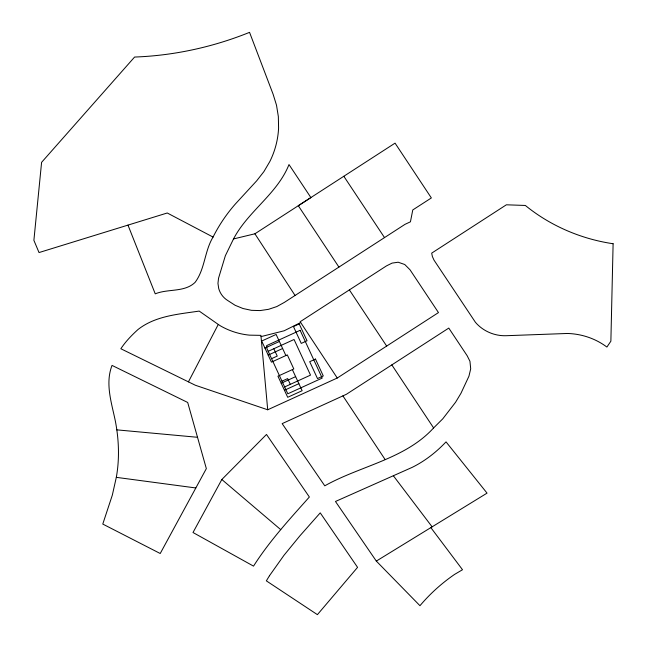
<?xml version="1.0" encoding="UTF-8"?>
<svg xmlns="http://www.w3.org/2000/svg" width="647" height="647" viewBox="0 0 647 647"><rect width="100%" height="100%" fill="white"/><g stroke="black" fill="none" stroke-linecap="round" stroke-linejoin="round"><path stroke-width="0.97" d="M116.314 477.349C119.63 458.941 118.927 440.025 115.473 421.69C111.802 403.413 104.863 383.8 112.036 365.409L187.695 402.466L206.344 468.614L160.221 553.508L102.776 524.07L112.335 495.101L116.314 477.349L195.823 487.959M213.057 237.069L167.25 212.992L39.038 252.556L33.887 240.344L41.594 162.34L134.592 57.049C173.946 55.618 213.041 47.094 249.548 32.35L273.091 94.179L276.504 105.194L278.347 116.565L278.582 128.09A85.97 83.9 -19.3 0 1 269.807 161.572L263.887 171.633L256.657 180.853L235.435 203.918A156.04 152.28 -19.3 0 0 213.057 237.069C204.492 251.125 205.002 269.241 195.07 282.391C184.476 292.573 168.099 288.546 155.24 293.835L127.977 225.116M188.439 381.851L218.274 324.438L199.195 311.078C178.168 314.256 155.426 315.841 138.013 329.509C131.64 335.292 125.583 341.535 120.852 348.749L195.394 385.264L267.712 409.777L337.265 378.018L438.472 312.59L410.02 269.791L404.739 264.502L398.164 262.221L392.082 263.103L386.485 265.885L300.168 321.737L337.265 378.018M221.832 479.508L193.008 532.513L253.527 566.125C269.467 541.054 289.67 519.112 309.363 497.009L266.499 434.452L221.832 479.508L280.741 529.65M233.518 238.937C248.003 211.189 277.272 194.019 288.999 164.564L310.883 197.57L395.058 143.141L431.363 197.942L412.778 209.943L410.433 221.816L405.022 224.331L284.389 302.375L276.819 306.565L268.61 309.306L260.07 310.584L251.448 310.325L243.029 308.522L235.136 305.295L227.962 300.669A21.375 20.858 -19.3 0 1 218.71 288.497L217.958 283.362L218.557 278.17L225.358 255.719L233.518 238.937L254.91 233.793L310.883 197.57L298.307 205.714L338.915 267.082M433.611 427.934C405.151 459.152 360.274 465.832 324.77 485.824L282.157 423.631L346.371 394.298L448.783 328.078L467.174 355.753L469.948 361.269L470.701 368.839L468.938 376.206L460.963 393.287L455.577 402.248L442.766 418.835L433.611 427.934L391.823 364.892M376.319 561.086L487.045 493.127L446.034 441.877C436.256 452.204 424.917 461.076 412.131 467.393L335.469 501.474L376.319 561.086L419.96 605.705A172.053 167.913 -19.3 0 1 454.566 574.415L462.508 569.732L430.829 527.596M300.685 322.521L284.146 330.787L261.032 336.602M264.947 348.07L279.383 341.479M268.182 351.313L294.053 339.497L310.52 375.123L284.648 386.938M268.198 355.106L282.626 348.507M271.578 358.673L277.24 356.085L273.843 348.725M281.979 381.172L287.64 378.592L290.309 384.358M281.194 383.234L295.63 376.635M284.445 390.262L298.882 383.671M116.735 429.851L197.537 437.291M218.274 324.438L220.433 325.862A72.553 70.806 -19.3 0 0 249.459 335.146L260.919 335.364L267.712 409.777M393.36 475.755L432.099 526.812M343.832 176.283L384.512 237.595M349.372 289.905L386.663 346.08M342.91 395.875L384.86 459.152M254.91 233.793L295.072 295.493M285.877 355.543L276.132 334.442L261.695 341.042L271.441 362.134L287.317 354.888L293.811 368.952L277.943 376.198L287.697 397.298L302.133 390.699L292.379 369.607M613.113 243.741L610.873 341.204L606.894 347.051C595.491 338.502 581.516 333.836 567.29 333.472L506.083 335.712C494.494 336.092 482.945 331.135 475.408 322.279L434.024 260.151L432.398 256.584L431.678 253.139L506.375 204.8L525.356 205.463C550.427 225.892 581.16 239.01 613.113 243.741M269.443 575.773L266.346 580.852L317.402 614.65L357.565 567.354L320.233 512.861L299.876 535.862L283.968 555.312L269.443 575.773M299.221 323.896L293.447 326.533L301.251 343.411L307.026 340.775L299.221 323.896M300.135 330.318L266.629 345.619L266.896 348.531L287.81 393.788L322.206 378.083L300.135 330.318M315.477 359.061L309.703 361.697L317.499 378.576L323.274 375.939L315.477 359.061"/></g></svg>
